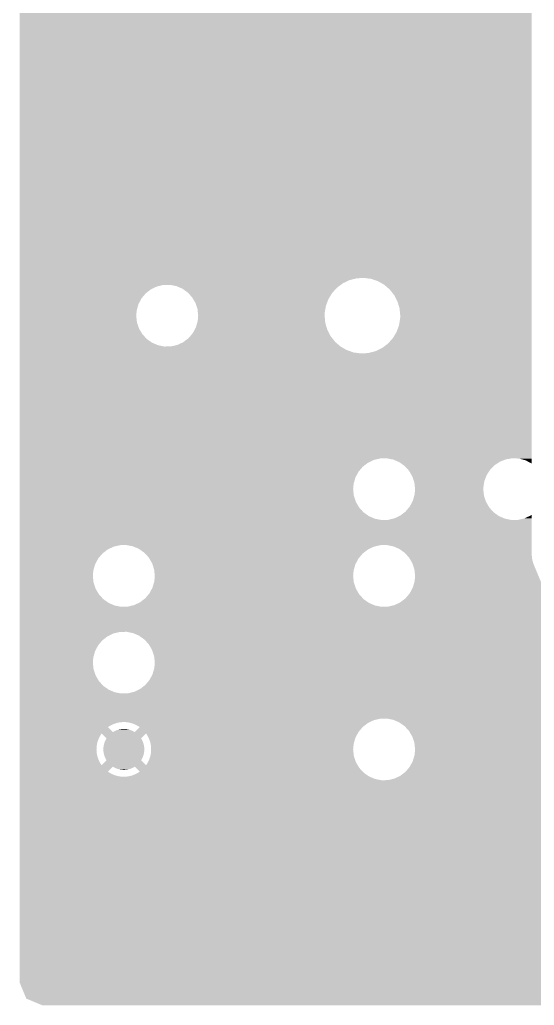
# Model space of a CAD drawing. Extents: x 295 to 953, y 10 to 290.
# Drawn here: x 602.59 to 622.17, y 135.26 to 172.77 of the extents above; entities that cross this region are included whole.
import ezdxf

# ---------------------------------------------------------------- set-up
doc = ezdxf.new("R2010")
doc.units = 0
doc.header["$LTSCALE"] = 5
doc.header["$MEASUREMENT"] = 0
doc.layers.add('PWR1', color=7, linetype='CONTINUOUS')

msp = doc.modelspace()

# ---------------------------------------------------------------- linework, layer by layer
at = {"layer": 'PWR1'}
for points in [[(602.588, 162.946), (602.588, 177.405), (622.07, 162.946), (622.07, 177.405)], [(602.588, 162.93), (602.588, 162.946), (615.41, 162.93), (615.685, 162.946)], [(602.588, 162.862), (602.588, 162.93), (615.143, 162.862), (615.41, 162.93)], [(602.588, 162.745), (602.588, 162.862), (614.894, 162.745), (615.143, 162.862)], [(615.958, 162.91), (615.685, 162.946), (622.07, 162.91), (622.07, 162.946)], [(616.219, 162.822), (615.958, 162.91), (622.07, 162.822), (622.07, 162.91)], [(602.588, 162.682), (602.588, 162.745), (614.809, 162.682), (614.894, 162.745)], [(602.588, 162.678), (602.588, 162.682), (608.056, 162.678), (608.305, 162.682)], [(602.588, 162.621), (602.588, 162.678), (607.813, 162.621), (608.056, 162.678)], [(602.588, 162.514), (602.588, 162.621), (607.588, 162.514), (607.813, 162.621)], [(602.588, 162.363), (602.588, 162.514), (607.39, 162.363), (607.588, 162.514)], [(608.55, 162.634), (608.305, 162.682), (614.743, 162.634), (614.809, 162.682)], [(608.671, 162.582), (608.55, 162.634), (614.672, 162.582), (614.743, 162.634)], [(608.779, 162.536), (608.671, 162.582), (614.629, 162.536), (614.672, 162.582)], [(608.982, 162.391), (608.779, 162.536), (614.496, 162.391), (614.629, 162.536)], [(616.459, 162.686), (616.219, 162.822), (622.07, 162.686), (622.07, 162.822)], [(616.668, 162.506), (616.459, 162.686), (622.07, 162.506), (622.07, 162.686)], [(616.839, 162.291), (616.668, 162.506), (622.07, 162.291), (622.07, 162.506)], [(602.588, 162.173), (602.588, 162.363), (607.228, 162.173), (607.39, 162.363)], [(602.588, 161.954), (602.588, 162.173), (607.11, 161.954), (607.228, 162.173)], [(608.993, 162.379), (608.982, 162.391), (614.485, 162.379), (614.496, 162.391)], [(609.15, 162.207), (608.993, 162.379), (614.378, 162.207), (614.485, 162.379)], [(609.186, 162.145), (609.15, 162.207), (614.34, 162.145), (614.378, 162.207)], [(609.276, 161.992), (609.186, 162.145), (614.282, 161.992), (614.34, 162.145)], [(616.966, 162.046), (616.839, 162.291), (622.07, 162.046), (622.07, 162.291)], [(602.588, 161.715), (602.588, 161.954), (607.041, 161.715), (607.11, 161.954)], [(602.588, 161.508), (602.588, 161.715), (607.022, 161.508), (607.041, 161.715)], [(609.31, 161.888), (609.276, 161.992), (614.242, 161.888), (614.282, 161.992)], [(609.354, 161.756), (609.31, 161.888), (614.219, 161.756), (614.242, 161.888)], [(609.369, 161.616), (609.354, 161.756), (614.195, 161.616), (614.219, 161.756)], [(617.044, 161.782), (616.966, 162.046), (622.07, 161.782), (622.07, 162.046)], [(617.07, 161.508), (617.044, 161.782), (622.07, 161.508), (622.07, 161.782)], [(602.588, 161.26), (602.588, 161.508), (607.049, 161.26), (607.022, 161.508)], [(609.362, 161.301), (609.38, 161.508), (614.211, 161.301), (614.191, 161.508)], [(609.38, 161.508), (609.369, 161.616), (614.191, 161.508), (614.195, 161.616)], [(617.019, 161.128), (617.066, 161.399), (622.07, 161.128), (622.07, 161.399)], [(617.066, 161.399), (617.07, 161.508), (622.07, 161.399), (622.07, 161.508)], [(602.588, 161.023), (602.588, 161.26), (607.127, 161.023), (607.049, 161.26)], [(602.588, 160.808), (602.588, 161.023), (607.253, 160.808), (607.127, 161.023)], [(609.174, 160.842), (609.243, 160.969), (614.362, 160.842), (614.296, 160.969)], [(609.243, 160.969), (609.292, 161.062), (614.296, 160.969), (614.268, 161.062)], [(609.292, 161.062), (609.342, 161.234), (614.268, 161.062), (614.217, 161.234)], [(609.342, 161.234), (609.362, 161.301), (614.217, 161.234), (614.211, 161.301)], [(616.922, 160.87), (617.019, 161.128), (622.07, 160.87), (622.07, 161.128)], [(602.588, 160.624), (602.588, 160.808), (607.421, 160.624), (607.253, 160.808)], [(602.588, 160.48), (602.588, 160.624), (607.624, 160.48), (607.421, 160.624)], [(608.825, 160.509), (609.013, 160.653), (614.594, 160.509), (614.48, 160.653)], [(609.013, 160.653), (609.074, 160.725), (614.48, 160.653), (614.423, 160.725)], [(609.074, 160.725), (609.174, 160.842), (614.423, 160.725), (614.362, 160.842)], [(616.59, 160.434), (616.777, 160.636), (622.07, 160.434), (622.07, 160.636)], [(616.777, 160.636), (616.922, 160.87), (622.07, 160.636), (622.07, 160.87)], [(602.588, 160.382), (602.588, 160.48), (607.853, 160.382), (607.624, 160.48)], [(602.588, 160.334), (602.588, 160.382), (608.097, 160.334), (607.853, 160.382)], [(602.588, 160.33), (602.588, 160.334), (614.803, 160.33), (614.799, 160.334)], [(602.588, 160.194), (602.588, 160.33), (615.042, 160.194), (614.803, 160.33)], [(608.097, 160.334), (608.347, 160.338), (614.799, 160.334), (614.794, 160.338)], [(608.347, 160.338), (608.589, 160.395), (614.794, 160.338), (614.727, 160.395)], [(608.589, 160.395), (608.815, 160.501), (614.727, 160.395), (614.603, 160.501)], [(608.815, 160.501), (608.825, 160.509), (614.603, 160.501), (614.594, 160.509)], [(616.118, 160.153), (616.368, 160.271), (622.07, 160.153), (622.07, 160.271)], [(616.368, 160.271), (616.59, 160.434), (622.07, 160.271), (622.07, 160.434)], [(602.588, 160.106), (602.588, 160.194), (615.304, 160.106), (615.042, 160.194)], [(602.588, 160.069), (602.588, 160.106), (615.577, 160.069), (615.304, 160.106)], [(602.588, 156.082), (602.588, 160.069), (622.07, 156.082), (622.07, 160.069)], [(615.577, 160.069), (615.852, 160.085), (622.07, 160.069), (622.07, 160.085)], [(615.852, 160.085), (616.118, 160.153), (622.07, 160.085), (622.07, 160.153)], [(602.588, 156.078), (602.588, 156.082), (621.336, 156.078), (621.36, 156.082)], [(602.588, 156.074), (602.588, 156.078), (616.311, 156.074), (616.56, 156.078)], [(602.588, 156.017), (602.588, 156.074), (616.068, 156.017), (616.311, 156.074)], [(616.728, 156.045), (616.56, 156.078), (621.114, 156.045), (621.336, 156.078)], [(621.609, 156.066), (621.36, 156.082), (622.07, 156.066), (622.07, 156.082)], [(602.588, 155.91), (602.588, 156.017), (615.843, 155.91), (616.068, 156.017)], [(602.588, 155.759), (602.588, 155.91), (615.645, 155.759), (615.843, 155.91)], [(602.588, 155.569), (602.588, 155.759), (615.483, 155.569), (615.645, 155.759)], [(616.805, 156.03), (616.728, 156.045), (621.074, 156.03), (621.114, 156.045)], [(616.974, 155.957), (616.805, 156.03), (620.88, 155.957), (621.074, 156.03)], [(617.034, 155.932), (616.974, 155.957), (620.84, 155.932), (620.88, 155.957)], [(617.187, 155.823), (617.034, 155.932), (620.671, 155.823), (620.84, 155.932)], [(617.237, 155.787), (617.187, 155.823), (620.635, 155.787), (620.671, 155.823)], [(617.365, 155.647), (617.237, 155.787), (620.494, 155.647), (620.635, 155.787)], [(621.849, 155.998), (621.609, 156.066), (622.07, 155.998), (622.07, 156.066)], [(622.068, 155.881), (621.849, 155.998), (622.07, 155.881), (622.07, 155.998)], [(622.069, 155.881), (622.068, 155.881), (622.069, 155.881), (622.07, 155.881)], [(602.588, 155.35), (602.588, 155.569), (615.365, 155.35), (615.483, 155.569)], [(602.588, 155.111), (602.588, 155.35), (615.296, 155.111), (615.365, 155.35)], [(617.405, 155.603), (617.365, 155.647), (620.466, 155.603), (620.494, 155.647)], [(617.502, 155.438), (617.405, 155.603), (620.358, 155.438), (620.466, 155.603)], [(617.531, 155.388), (617.502, 155.438), (620.339, 155.388), (620.358, 155.438)], [(617.591, 155.205), (617.531, 155.388), (620.27, 155.205), (620.339, 155.388)], [(602.588, 154.904), (602.588, 155.111), (615.277, 154.904), (615.296, 155.111)], [(617.609, 155.152), (617.591, 155.205), (620.261, 155.152), (620.27, 155.205)], [(617.629, 154.959), (617.609, 155.152), (620.232, 154.959), (620.261, 155.152)], [(617.635, 154.904), (617.629, 154.959), (620.23, 154.904), (620.232, 154.959)], [(602.588, 154.656), (602.588, 154.904), (615.304, 154.656), (615.277, 154.904)], [(602.588, 154.419), (602.588, 154.656), (615.382, 154.419), (615.304, 154.656)], [(617.547, 154.458), (617.605, 154.656), (620.322, 154.458), (620.257, 154.656)], [(617.605, 154.656), (617.617, 154.697), (620.257, 154.656), (620.252, 154.697)], [(617.617, 154.697), (617.635, 154.904), (620.252, 154.697), (620.23, 154.904)], [(602.588, 154.204), (602.588, 154.419), (615.508, 154.204), (615.382, 154.419)], [(602.588, 154.02), (602.588, 154.204), (615.676, 154.02), (615.508, 154.204)], [(617.268, 154.049), (617.4, 154.204), (620.603, 154.049), (620.461, 154.204)], [(617.4, 154.204), (617.429, 154.238), (620.461, 154.204), (620.441, 154.238)], [(617.429, 154.238), (617.527, 154.419), (620.441, 154.238), (620.335, 154.419)], [(617.527, 154.419), (617.547, 154.458), (620.335, 154.419), (620.322, 154.458)], [(602.588, 153.876), (602.588, 154.02), (615.879, 153.876), (615.676, 154.02)], [(602.588, 153.778), (602.588, 153.876), (616.108, 153.778), (615.879, 153.876)], [(616.844, 153.791), (617.025, 153.876), (621.031, 153.791), (620.832, 153.876)], [(617.025, 153.876), (617.07, 153.897), (620.832, 153.876), (620.802, 153.897)], [(617.07, 153.897), (617.231, 154.02), (620.802, 153.897), (620.629, 154.02)], [(617.231, 154.02), (617.268, 154.049), (620.629, 154.02), (620.603, 154.049)], [(621.797, 153.791), (622.023, 153.897), (622.07, 153.791), (622.07, 153.897)], [(622.023, 153.897), (622.068, 153.926), (622.07, 153.897), (622.07, 153.926)], [(622.068, 153.926), (622.069, 153.927), (622.07, 153.926), (622.069, 153.927)], [(602.588, 153.73), (602.588, 153.778), (616.352, 153.73), (616.108, 153.778)], [(602.588, 152.776), (602.588, 153.73), (622.07, 152.776), (622.07, 153.73)], [(616.353, 153.73), (616.602, 153.734), (621.305, 153.73), (621.283, 153.734)], [(616.602, 153.734), (616.788, 153.778), (621.283, 153.734), (621.061, 153.778)], [(616.788, 153.778), (616.844, 153.791), (621.061, 153.778), (621.031, 153.791)], [(621.305, 153.73), (621.555, 153.734), (622.07, 153.73), (622.07, 153.734)], [(621.555, 153.734), (621.797, 153.791), (622.07, 153.734), (622.07, 153.791)], [(602.588, 152.772), (602.588, 152.776), (606.405, 152.772), (606.654, 152.776)], [(602.588, 152.715), (602.588, 152.772), (606.162, 152.715), (606.405, 152.772)], [(602.588, 152.608), (602.588, 152.715), (605.937, 152.608), (606.162, 152.715)], [(606.677, 152.772), (606.654, 152.776), (616.311, 152.772), (616.56, 152.776)], [(606.899, 152.728), (606.677, 152.772), (616.124, 152.728), (616.311, 152.772)], [(606.929, 152.715), (606.899, 152.728), (616.068, 152.715), (616.124, 152.728)], [(607.128, 152.63), (606.929, 152.715), (615.888, 152.63), (616.068, 152.715)], [(616.805, 152.728), (616.56, 152.776), (622.07, 152.728), (622.07, 152.776)], [(617.034, 152.63), (616.805, 152.728), (622.07, 152.63), (622.07, 152.728)], [(602.588, 152.457), (602.588, 152.608), (605.739, 152.457), (605.937, 152.608)], [(602.588, 152.267), (602.588, 152.457), (605.577, 152.267), (605.739, 152.457)], [(607.157, 152.608), (607.128, 152.63), (615.843, 152.608), (615.888, 152.63)], [(607.331, 152.485), (607.157, 152.608), (615.682, 152.485), (615.843, 152.608)], [(607.357, 152.457), (607.331, 152.485), (615.645, 152.457), (615.682, 152.485)], [(607.499, 152.301), (607.357, 152.457), (615.512, 152.301), (615.645, 152.457)], [(617.237, 152.485), (617.034, 152.63), (622.07, 152.485), (622.07, 152.63)], [(617.29, 152.427), (617.237, 152.485), (622.07, 152.427), (622.07, 152.485)], [(617.405, 152.301), (617.29, 152.427), (622.084, 152.301), (622.07, 152.427)], [(602.588, 152.048), (602.588, 152.267), (605.459, 152.048), (605.577, 152.267)], [(602.588, 151.809), (602.588, 152.048), (605.39, 151.809), (605.459, 152.048)], [(607.519, 152.267), (607.499, 152.301), (615.483, 152.267), (615.512, 152.301)], [(607.625, 152.086), (607.519, 152.267), (615.386, 152.086), (615.483, 152.267)], [(607.638, 152.048), (607.625, 152.086), (615.365, 152.048), (615.386, 152.086)], [(607.703, 151.85), (607.638, 152.048), (615.308, 151.85), (615.365, 152.048)], [(617.464, 152.2), (617.405, 152.301), (622.096, 152.2), (622.084, 152.301)], [(617.531, 152.086), (617.464, 152.2), (622.133, 152.086), (622.096, 152.2)], [(617.544, 152.048), (617.531, 152.086), (622.145, 152.048), (622.133, 152.086)], [(617.609, 151.85), (617.544, 152.048), (622.227, 151.85), (622.145, 152.048)], [(602.588, 151.602), (602.588, 151.809), (605.371, 151.602), (605.39, 151.809)], [(602.588, 151.354), (602.588, 151.602), (605.398, 151.354), (605.371, 151.602)], [(607.707, 151.809), (607.703, 151.85), (615.296, 151.809), (615.308, 151.85)], [(607.729, 151.602), (607.707, 151.809), (615.277, 151.602), (615.296, 151.809)], [(607.711, 151.395), (607.729, 151.602), (615.299, 151.395), (615.277, 151.602)], [(617.635, 151.602), (617.609, 151.85), (622.33, 151.602), (622.227, 151.85)], [(617.617, 151.395), (617.635, 151.602), (622.416, 151.395), (622.33, 151.602)], [(602.588, 151.117), (602.588, 151.354), (605.476, 151.117), (605.398, 151.354)], [(607.641, 151.156), (607.699, 151.354), (615.369, 151.156), (615.304, 151.354)], [(607.699, 151.354), (607.711, 151.395), (615.304, 151.354), (615.299, 151.395)], [(617.547, 151.156), (617.617, 151.395), (622.515, 151.156), (622.416, 151.395)], [(602.588, 150.902), (602.588, 151.117), (605.602, 150.902), (605.476, 151.117)], [(602.588, 150.718), (602.588, 150.902), (605.77, 150.718), (605.602, 150.902)], [(607.362, 150.747), (607.494, 150.902), (615.65, 150.747), (615.508, 150.902)], [(607.494, 150.902), (607.523, 150.936), (615.508, 150.902), (615.488, 150.936)], [(607.523, 150.936), (607.621, 151.117), (615.488, 150.936), (615.382, 151.117)], [(607.621, 151.117), (607.641, 151.156), (615.382, 151.117), (615.369, 151.156)], [(617.268, 150.747), (617.386, 150.885), (622.705, 150.747), (622.627, 150.885)], [(617.386, 150.885), (617.429, 150.936), (622.627, 150.885), (622.606, 150.936)], [(617.429, 150.936), (617.547, 151.156), (622.606, 150.936), (622.515, 151.156)], [(602.588, 150.574), (602.588, 150.718), (605.973, 150.574), (605.77, 150.718)], [(602.588, 150.476), (602.588, 150.574), (606.202, 150.476), (605.973, 150.574)], [(602.588, 150.428), (602.588, 150.476), (606.446, 150.428), (606.202, 150.476)], [(606.696, 150.432), (606.882, 150.476), (616.33, 150.432), (616.108, 150.476)], [(606.882, 150.476), (606.938, 150.489), (616.108, 150.476), (616.078, 150.489)], [(606.938, 150.489), (607.119, 150.574), (616.078, 150.489), (615.879, 150.574)], [(607.119, 150.574), (607.164, 150.595), (615.879, 150.574), (615.849, 150.595)], [(607.164, 150.595), (607.325, 150.718), (615.849, 150.595), (615.676, 150.718)], [(607.325, 150.718), (607.362, 150.747), (615.676, 150.718), (615.65, 150.747)], [(616.602, 150.432), (616.844, 150.489), (623.017, 150.432), (622.934, 150.489)], [(616.844, 150.489), (616.905, 150.517), (622.934, 150.489), (622.893, 150.517)], [(616.905, 150.517), (617.07, 150.595), (622.893, 150.517), (622.822, 150.595)], [(617.07, 150.595), (617.188, 150.686), (622.822, 150.595), (622.739, 150.686)], [(617.188, 150.686), (617.268, 150.747), (622.739, 150.686), (622.705, 150.747)], [(602.588, 150.388), (602.588, 150.428), (623.081, 150.388), (623.024, 150.428)], [(602.588, 150.351), (602.588, 150.388), (623.16, 150.351), (623.081, 150.388)], [(602.588, 149.862), (602.588, 150.351), (624.329, 149.862), (623.16, 150.351)], [(606.446, 150.428), (606.696, 150.432), (616.352, 150.428), (616.33, 150.432)], [(616.352, 150.428), (616.602, 150.432), (623.024, 150.428), (623.017, 150.432)], [(602.588, 149.799), (602.588, 149.862), (624.549, 149.799), (624.329, 149.862)], [(602.588, 149.786), (602.588, 149.799), (624.711, 149.786), (624.549, 149.799)], [(602.588, 149.536), (602.588, 149.786), (729.13, 149.536), (728.527, 149.786)], [(602.588, 149.535), (602.588, 149.536), (729.13, 149.535), (729.13, 149.536)], [(602.588, 149.474), (602.588, 149.535), (729.156, 149.474), (729.13, 149.535)], [(602.588, 149.47), (602.588, 149.474), (606.405, 149.47), (606.654, 149.474)], [(602.588, 149.413), (602.588, 149.47), (606.162, 149.413), (606.405, 149.47)], [(602.588, 149.306), (602.588, 149.413), (605.937, 149.306), (606.162, 149.413)], [(606.677, 149.47), (606.654, 149.474), (631.17, 149.47), (631.419, 149.474)], [(606.899, 149.426), (606.677, 149.47), (630.983, 149.426), (631.17, 149.47)], [(606.929, 149.413), (606.899, 149.426), (630.927, 149.413), (630.983, 149.426)], [(607.128, 149.328), (606.929, 149.413), (630.747, 149.328), (630.927, 149.413)], [(607.157, 149.306), (607.128, 149.328), (630.702, 149.306), (630.747, 149.328)], [(602.588, 149.155), (602.588, 149.306), (605.739, 149.155), (605.937, 149.306)], [(602.588, 148.965), (602.588, 149.155), (605.577, 148.965), (605.739, 149.155)], [(602.588, 148.746), (602.588, 148.965), (605.459, 148.746), (605.577, 148.965)], [(607.331, 149.183), (607.157, 149.306), (630.541, 149.183), (630.702, 149.306)], [(607.357, 149.155), (607.331, 149.183), (630.504, 149.155), (630.541, 149.183)], [(607.499, 148.999), (607.357, 149.155), (630.371, 148.999), (630.504, 149.155)], [(607.519, 148.965), (607.499, 148.999), (630.342, 148.965), (630.371, 148.999)], [(607.625, 148.784), (607.519, 148.965), (630.245, 148.784), (630.342, 148.965)], [(602.588, 148.507), (602.588, 148.746), (605.39, 148.507), (605.459, 148.746)], [(607.638, 148.746), (607.625, 148.784), (630.224, 148.746), (630.245, 148.784)], [(607.703, 148.548), (607.638, 148.746), (630.167, 148.548), (630.224, 148.746)], [(602.588, 148.3), (602.588, 148.507), (605.371, 148.3), (605.39, 148.507)], [(602.588, 148.052), (602.588, 148.3), (605.398, 148.052), (605.371, 148.3)], [(607.707, 148.507), (607.703, 148.548), (630.155, 148.507), (630.167, 148.548)], [(607.729, 148.3), (607.707, 148.507), (630.136, 148.3), (630.155, 148.507)], [(607.711, 148.093), (607.729, 148.3), (630.158, 148.093), (630.136, 148.3)], [(602.588, 147.815), (602.588, 148.052), (605.476, 147.815), (605.398, 148.052)], [(607.621, 147.815), (607.641, 147.854), (630.241, 147.815), (630.228, 147.854)], [(607.641, 147.854), (607.699, 148.052), (630.228, 147.854), (630.163, 148.052)], [(607.699, 148.052), (607.711, 148.093), (630.163, 148.052), (630.158, 148.093)], [(602.588, 147.6), (602.588, 147.815), (605.602, 147.6), (605.476, 147.815)], [(602.588, 147.416), (602.588, 147.6), (605.77, 147.416), (605.602, 147.6)], [(607.325, 147.416), (607.362, 147.445), (630.535, 147.416), (630.509, 147.445)], [(607.362, 147.445), (607.494, 147.6), (630.509, 147.445), (630.367, 147.6)], [(607.494, 147.6), (607.523, 147.634), (630.367, 147.6), (630.347, 147.634)], [(607.523, 147.634), (607.621, 147.815), (630.347, 147.634), (630.241, 147.815)], [(602.588, 147.272), (602.588, 147.416), (605.973, 147.272), (605.77, 147.416)], [(602.588, 147.174), (602.588, 147.272), (606.202, 147.174), (605.973, 147.272)], [(602.588, 147.126), (602.588, 147.174), (606.446, 147.126), (606.202, 147.174)], [(602.588, 147.095), (602.588, 147.126), (702.043, 147.095), (702.059, 147.126)], [(602.588, 146.856), (602.588, 147.095), (701.973, 146.856), (702.043, 147.095)], [(606.446, 147.126), (606.696, 147.13), (631.211, 147.126), (631.189, 147.13)], [(606.696, 147.13), (606.882, 147.174), (631.189, 147.13), (630.967, 147.174)], [(606.882, 147.174), (606.938, 147.187), (630.967, 147.174), (630.937, 147.187)], [(606.938, 147.187), (607.119, 147.272), (630.937, 147.187), (630.738, 147.272)], [(607.119, 147.272), (607.164, 147.293), (630.738, 147.272), (630.708, 147.293)], [(607.164, 147.293), (607.325, 147.416), (630.708, 147.293), (630.535, 147.416)], [(602.588, 146.649), (602.588, 146.856), (701.955, 146.649), (701.973, 146.856)], [(602.588, 146.401), (602.588, 146.649), (701.981, 146.401), (701.955, 146.649)], [(602.588, 146.172), (602.588, 146.401), (702.057, 146.172), (701.981, 146.401)], [(602.588, 146.168), (602.588, 146.172), (616.311, 146.168), (616.56, 146.172)], [(602.588, 146.111), (602.588, 146.168), (616.068, 146.111), (616.311, 146.168)], [(602.588, 146.038), (602.588, 146.111), (615.913, 146.038), (616.068, 146.111)], [(602.588, 146.033), (602.588, 146.038), (606.454, 146.033), (606.528, 146.038)], [(602.588, 146.024), (602.588, 146.033), (606.38, 146.024), (606.454, 146.033)], [(602.588, 146.009), (602.588, 146.024), (606.307, 146.009), (606.38, 146.024)], [(602.588, 145.989), (602.588, 146.009), (606.236, 145.989), (606.307, 146.009)], [(602.588, 145.964), (602.588, 145.989), (606.166, 145.964), (606.236, 145.989)], [(602.588, 145.935), (602.588, 145.964), (606.098, 145.935), (606.166, 145.964)], [(606.602, 146.037), (606.528, 146.038), (615.911, 146.037), (615.913, 146.038)], [(606.675, 146.03), (606.602, 146.037), (615.898, 146.03), (615.911, 146.037)], [(606.749, 146.019), (606.675, 146.03), (615.873, 146.019), (615.898, 146.03)], [(606.811, 146.004), (606.749, 146.019), (615.843, 146.004), (615.873, 146.019)], [(606.821, 146.002), (606.811, 146.004), (615.84, 146.002), (615.843, 146.004)], [(606.892, 145.98), (606.821, 146.002), (615.811, 145.98), (615.84, 146.002)], [(606.961, 145.953), (606.892, 145.98), (615.776, 145.953), (615.811, 145.98)], [(607.028, 145.922), (606.961, 145.953), (615.735, 145.922), (615.776, 145.953)], [(616.583, 146.168), (616.56, 146.172), (631.17, 146.168), (631.419, 146.172)], [(616.805, 146.124), (616.583, 146.168), (630.983, 146.124), (631.17, 146.168)], [(616.835, 146.111), (616.805, 146.124), (630.927, 146.111), (630.983, 146.124)], [(617.034, 146.026), (616.835, 146.111), (630.747, 146.026), (630.927, 146.111)], [(617.063, 146.004), (617.034, 146.026), (630.702, 146.004), (630.747, 146.026)], [(617.237, 145.881), (617.063, 146.004), (630.541, 145.881), (630.702, 146.004)], [(602.588, 145.9), (602.588, 145.935), (606.033, 145.9), (606.098, 145.935)], [(602.588, 145.861), (602.588, 145.9), (605.97, 145.861), (606.033, 145.9)], [(602.588, 145.845), (602.588, 145.861), (605.946, 145.845), (605.97, 145.861)], [(602.588, 145.657), (602.588, 145.845), (606.134, 145.657), (605.946, 145.845)], [(602.588, 145.602), (602.588, 145.657), (615.45, 145.602), (615.48, 145.657)], [(602.588, 145.54), (602.588, 145.602), (605.663, 145.54), (605.703, 145.602)], [(605.891, 145.414), (605.703, 145.602), (607.209, 145.414), (607.397, 145.602)], [(606.134, 145.657), (606.172, 145.679), (606.966, 145.657), (606.928, 145.679)], [(606.172, 145.679), (606.191, 145.689), (606.928, 145.679), (606.911, 145.689)], [(606.191, 145.689), (606.229, 145.708), (606.911, 145.689), (606.87, 145.708)], [(606.229, 145.708), (606.249, 145.716), (606.87, 145.708), (606.853, 145.716)], [(606.249, 145.716), (606.289, 145.732), (606.853, 145.716), (606.81, 145.732)], [(606.289, 145.732), (606.31, 145.738), (606.81, 145.732), (606.793, 145.738)], [(606.31, 145.738), (606.35, 145.751), (606.793, 145.738), (606.749, 145.751)], [(606.35, 145.751), (606.372, 145.756), (606.749, 145.751), (606.731, 145.756)], [(606.372, 145.756), (606.412, 145.765), (606.731, 145.756), (606.685, 145.765)], [(606.412, 145.765), (606.437, 145.768), (606.685, 145.765), (606.668, 145.768)], [(606.437, 145.768), (606.476, 145.774), (606.668, 145.768), (606.619, 145.774)], [(606.476, 145.774), (606.507, 145.775), (606.619, 145.774), (606.604, 145.775)], [(606.507, 145.775), (606.54, 145.777), (606.604, 145.775), (606.54, 145.777)], [(606.966, 145.657), (606.973, 145.663), (615.48, 145.657), (615.483, 145.663)], [(606.973, 145.663), (607.154, 145.845), (615.483, 145.663), (615.638, 145.845)], [(607.092, 145.885), (607.028, 145.922), (615.687, 145.885), (615.735, 145.922)], [(607.141, 145.853), (607.092, 145.885), (615.645, 145.853), (615.687, 145.885)], [(607.154, 145.845), (607.141, 145.853), (615.638, 145.845), (615.645, 145.853)], [(607.426, 145.559), (607.397, 145.602), (615.427, 145.559), (615.45, 145.602)], [(617.263, 145.853), (617.237, 145.881), (630.504, 145.853), (630.541, 145.881)], [(617.405, 145.697), (617.263, 145.853), (630.371, 145.697), (630.504, 145.853)], [(617.425, 145.663), (617.405, 145.697), (630.342, 145.663), (630.371, 145.697)], [(617.531, 145.482), (617.425, 145.663), (630.245, 145.482), (630.342, 145.663)], [(602.588, 145.475), (602.588, 145.54), (605.626, 145.475), (605.663, 145.54)], [(602.588, 145.408), (602.588, 145.475), (605.595, 145.408), (605.626, 145.475)], [(602.588, 145.339), (602.588, 145.408), (605.568, 145.339), (605.595, 145.408)], [(602.588, 145.268), (602.588, 145.339), (605.546, 145.268), (605.568, 145.339)], [(602.588, 145.196), (602.588, 145.268), (605.529, 145.196), (605.546, 145.268)], [(602.588, 145.123), (602.588, 145.196), (605.518, 145.123), (605.529, 145.196)], [(605.795, 145.188), (605.81, 145.24), (607.306, 145.188), (607.291, 145.24)], [(605.81, 145.24), (605.813, 145.25), (607.291, 145.24), (607.288, 145.25)], [(605.813, 145.25), (605.832, 145.3), (607.288, 145.25), (607.268, 145.3)], [(605.832, 145.3), (605.837, 145.31), (607.268, 145.3), (607.264, 145.31)], [(605.837, 145.31), (605.859, 145.358), (607.264, 145.31), (607.241, 145.358)], [(605.859, 145.358), (605.865, 145.367), (607.241, 145.358), (607.236, 145.367)], [(605.865, 145.367), (605.891, 145.414), (607.236, 145.367), (607.209, 145.414)], [(607.464, 145.495), (607.426, 145.559), (615.393, 145.495), (615.427, 145.559)], [(607.489, 145.444), (607.464, 145.495), (615.365, 145.444), (615.393, 145.495)], [(607.497, 145.429), (607.489, 145.444), (615.361, 145.429), (615.365, 145.444)], [(607.525, 145.361), (607.497, 145.429), (615.341, 145.361), (615.361, 145.429)], [(607.548, 145.29), (607.525, 145.361), (615.321, 145.29), (615.341, 145.361)], [(607.567, 145.219), (607.548, 145.29), (615.3, 145.219), (615.321, 145.29)], [(607.569, 145.205), (607.567, 145.219), (615.296, 145.205), (615.3, 145.219)], [(607.58, 145.146), (607.569, 145.205), (615.291, 145.146), (615.296, 145.205)], [(617.544, 145.444), (617.531, 145.482), (630.224, 145.444), (630.245, 145.482)], [(617.609, 145.246), (617.544, 145.444), (630.167, 145.246), (630.224, 145.444)], [(617.613, 145.205), (617.609, 145.246), (630.155, 145.205), (630.167, 145.246)], [(617.635, 144.998), (617.613, 145.205), (630.136, 144.998), (630.155, 145.205)], [(602.588, 145.049), (602.588, 145.123), (605.511, 145.049), (605.518, 145.123)], [(602.588, 144.975), (602.588, 145.049), (605.51, 144.975), (605.511, 145.049)], [(602.588, 144.901), (602.588, 144.975), (605.515, 144.901), (605.51, 144.975)], [(602.588, 144.828), (602.588, 144.901), (605.524, 144.828), (605.515, 144.901)], [(602.588, 144.755), (602.588, 144.828), (605.539, 144.755), (605.524, 144.828)], [(605.771, 144.998), (605.773, 145.052), (607.33, 144.998), (607.327, 145.052)], [(605.773, 144.944), (605.771, 144.998), (607.328, 144.944), (607.33, 144.998)], [(605.773, 145.052), (605.774, 145.062), (607.327, 145.052), (607.327, 145.062)], [(605.774, 144.934), (605.773, 144.944), (607.327, 144.934), (607.328, 144.944)], [(605.774, 145.062), (605.78, 145.115), (607.327, 145.062), (607.32, 145.115)], [(605.78, 144.88), (605.774, 144.934), (607.321, 144.88), (607.327, 144.934)], [(605.78, 145.115), (605.782, 145.126), (607.32, 145.115), (607.319, 145.126)], [(605.782, 144.87), (605.78, 144.88), (607.319, 144.87), (607.321, 144.88)], [(605.782, 145.126), (605.792, 145.178), (607.319, 145.126), (607.308, 145.178)], [(605.793, 144.817), (605.782, 144.87), (607.308, 144.817), (607.319, 144.87)], [(605.792, 145.178), (605.795, 145.188), (607.308, 145.178), (607.306, 145.188)], [(607.571, 144.799), (607.583, 144.873), (615.299, 144.799), (615.291, 144.873)], [(607.588, 145.072), (607.58, 145.146), (615.284, 145.072), (615.291, 145.146)], [(607.583, 144.873), (607.589, 144.946), (615.291, 144.873), (615.283, 144.946)], [(607.59, 144.998), (607.588, 145.072), (615.277, 144.998), (615.284, 145.072)], [(607.589, 144.946), (607.59, 144.998), (615.283, 144.946), (615.277, 144.998)], [(617.617, 144.791), (617.635, 144.998), (630.158, 144.791), (630.136, 144.998)], [(602.588, 144.684), (602.588, 144.755), (605.559, 144.684), (605.539, 144.755)], [(602.588, 144.614), (602.588, 144.684), (605.584, 144.614), (605.559, 144.684)], [(602.588, 144.546), (602.588, 144.614), (605.613, 144.546), (605.584, 144.614)], [(602.588, 144.48), (602.588, 144.546), (605.648, 144.48), (605.613, 144.546)], [(602.588, 144.417), (602.588, 144.48), (605.687, 144.417), (605.648, 144.48)], [(605.703, 144.394), (605.891, 144.582), (607.397, 144.394), (607.209, 144.582)], [(605.795, 144.807), (605.793, 144.817), (607.306, 144.807), (607.308, 144.817)], [(605.81, 144.756), (605.795, 144.807), (607.291, 144.756), (607.306, 144.807)], [(605.813, 144.746), (605.81, 144.756), (607.287, 144.746), (607.291, 144.756)], [(605.832, 144.695), (605.813, 144.746), (607.268, 144.695), (607.287, 144.746)], [(605.836, 144.686), (605.832, 144.695), (607.264, 144.686), (607.268, 144.695)], [(605.86, 144.637), (605.836, 144.686), (607.241, 144.637), (607.264, 144.686)], [(605.864, 144.628), (605.86, 144.637), (607.236, 144.628), (607.241, 144.637)], [(605.891, 144.582), (605.864, 144.628), (607.209, 144.582), (607.236, 144.628)], [(607.397, 144.394), (607.438, 144.456), (615.452, 144.394), (615.415, 144.456)], [(607.438, 144.456), (607.47, 144.513), (615.415, 144.456), (615.382, 144.513)], [(607.47, 144.513), (607.474, 144.52), (615.382, 144.513), (615.379, 144.52)], [(607.474, 144.52), (607.506, 144.587), (615.379, 144.52), (615.357, 144.587)], [(607.506, 144.587), (607.533, 144.656), (615.357, 144.587), (615.335, 144.656)], [(607.533, 144.656), (607.555, 144.727), (615.335, 144.656), (615.311, 144.727)], [(607.555, 144.727), (607.56, 144.75), (615.311, 144.727), (615.304, 144.75)], [(607.56, 144.75), (607.571, 144.799), (615.304, 144.75), (615.299, 144.799)], [(617.429, 144.332), (617.527, 144.513), (630.347, 144.332), (630.241, 144.513)], [(617.527, 144.513), (617.547, 144.552), (630.241, 144.513), (630.228, 144.552)], [(617.547, 144.552), (617.605, 144.75), (630.228, 144.552), (630.163, 144.75)], [(617.605, 144.75), (617.617, 144.791), (630.163, 144.75), (630.158, 144.791)], [(602.588, 144.394), (602.588, 144.417), (605.703, 144.394), (605.687, 144.417)], [(602.588, 144.339), (602.588, 144.394), (615.484, 144.339), (615.452, 144.394)], [(602.588, 144.151), (602.588, 144.339), (605.946, 144.151), (606.134, 144.339)], [(602.588, 144.11), (602.588, 144.151), (606.008, 144.11), (605.946, 144.151)], [(602.588, 144.074), (602.588, 144.11), (606.073, 144.074), (606.008, 144.11)], [(602.588, 144.042), (602.588, 144.074), (606.14, 144.042), (606.073, 144.074)], [(606.173, 144.317), (606.134, 144.339), (606.929, 144.317), (606.966, 144.339)], [(606.19, 144.307), (606.173, 144.317), (606.909, 144.307), (606.929, 144.317)], [(606.23, 144.288), (606.19, 144.307), (606.872, 144.288), (606.909, 144.307)], [(606.248, 144.28), (606.23, 144.288), (606.851, 144.28), (606.872, 144.288)], [(606.29, 144.264), (606.248, 144.28), (606.812, 144.264), (606.851, 144.28)], [(606.308, 144.257), (606.29, 144.264), (606.791, 144.257), (606.812, 144.264)], [(606.352, 144.245), (606.308, 144.257), (606.751, 144.245), (606.791, 144.257)], [(606.37, 144.24), (606.352, 144.245), (606.728, 144.24), (606.751, 144.245)], [(606.415, 144.231), (606.37, 144.24), (606.688, 144.231), (606.728, 144.24)], [(606.433, 144.227), (606.415, 144.231), (606.664, 144.227), (606.688, 144.231)], [(606.481, 144.222), (606.433, 144.227), (606.625, 144.222), (606.664, 144.227)], [(606.496, 144.22), (606.481, 144.222), (606.593, 144.22), (606.625, 144.222)], [(606.561, 144.219), (606.496, 144.22), (606.561, 144.219), (606.593, 144.22)], [(607.007, 144.298), (606.966, 144.339), (615.508, 144.298), (615.484, 144.339)], [(607.002, 144.061), (607.068, 144.096), (615.751, 144.061), (615.702, 144.096)], [(607.154, 144.151), (607.007, 144.298), (615.642, 144.151), (615.508, 144.298)], [(607.068, 144.096), (607.098, 144.114), (615.702, 144.096), (615.676, 144.114)], [(607.098, 144.114), (607.131, 144.135), (615.676, 144.114), (615.657, 144.135)], [(607.131, 144.135), (607.154, 144.151), (615.657, 144.135), (615.642, 144.151)], [(617.07, 143.991), (617.231, 144.114), (630.708, 143.991), (630.535, 144.114)], [(617.231, 144.114), (617.268, 144.143), (630.535, 144.114), (630.509, 144.143)], [(617.268, 144.143), (617.4, 144.298), (630.509, 144.143), (630.367, 144.298)], [(617.4, 144.298), (617.429, 144.332), (630.367, 144.298), (630.347, 144.332)], [(602.588, 144.015), (602.588, 144.042), (606.209, 144.015), (606.14, 144.042)], [(602.588, 143.994), (602.588, 144.015), (606.28, 143.994), (606.209, 144.015)], [(602.588, 143.977), (602.588, 143.994), (606.352, 143.977), (606.28, 143.994)], [(602.588, 143.965), (602.588, 143.977), (606.425, 143.965), (606.352, 143.977)], [(602.588, 143.959), (602.588, 143.965), (606.499, 143.959), (606.425, 143.965)], [(602.588, 143.958), (602.588, 143.959), (606.573, 143.958), (606.499, 143.959)], [(602.588, 143.872), (602.588, 143.958), (616.108, 143.872), (615.907, 143.958)], [(602.588, 143.824), (602.588, 143.872), (616.352, 143.824), (616.108, 143.872)], [(602.588, 143.727), (602.588, 143.824), (675.329, 143.727), (675.366, 143.824)], [(602.588, 143.455), (602.588, 143.727), (675.282, 143.455), (675.329, 143.727)], [(606.573, 143.958), (606.647, 143.962), (615.907, 143.958), (615.897, 143.962)], [(606.647, 143.962), (606.708, 143.97), (615.897, 143.962), (615.879, 143.97)], [(606.708, 143.97), (606.721, 143.972), (615.879, 143.97), (615.877, 143.972)], [(606.721, 143.972), (606.793, 143.986), (615.877, 143.972), (615.856, 143.986)], [(606.793, 143.986), (606.865, 144.006), (615.856, 143.986), (615.828, 144.006)], [(606.865, 144.006), (606.934, 144.031), (615.828, 144.006), (615.793, 144.031)], [(606.934, 144.031), (607.002, 144.061), (615.793, 144.031), (615.751, 144.061)], [(616.352, 143.824), (616.602, 143.828), (631.211, 143.824), (631.189, 143.828)], [(616.602, 143.828), (616.788, 143.872), (631.189, 143.828), (630.967, 143.872)], [(616.788, 143.872), (616.844, 143.885), (630.967, 143.872), (630.937, 143.885)], [(616.844, 143.885), (617.025, 143.97), (630.937, 143.885), (630.738, 143.97)], [(617.025, 143.97), (617.07, 143.991), (630.738, 143.97), (630.708, 143.991)], [(602.588, 143.347), (602.588, 143.455), (675.278, 143.347), (675.282, 143.455)], [(602.588, 143.073), (602.588, 143.347), (675.304, 143.073), (675.278, 143.347)], [(602.588, 142.87), (602.588, 143.073), (675.364, 142.87), (675.304, 143.073)], [(602.588, 142.866), (602.588, 142.87), (633.646, 142.866), (633.896, 142.87)], [(602.588, 142.809), (602.588, 142.866), (633.404, 142.809), (633.646, 142.866)], [(602.588, 142.702), (602.588, 142.809), (633.178, 142.702), (633.404, 142.809)], [(602.588, 142.551), (602.588, 142.702), (632.981, 142.551), (633.178, 142.702)], [(602.588, 142.361), (602.588, 142.551), (632.819, 142.361), (632.981, 142.551)], [(602.588, 142.142), (602.588, 142.361), (632.701, 142.142), (632.819, 142.361)], [(602.588, 141.903), (602.588, 142.142), (632.631, 141.903), (632.701, 142.142)], [(602.588, 141.696), (602.588, 141.903), (632.613, 141.696), (632.631, 141.903)], [(602.588, 141.448), (602.588, 141.696), (632.639, 141.448), (632.613, 141.696)], [(602.588, 141.211), (602.588, 141.448), (632.717, 141.211), (632.639, 141.448)], [(602.588, 140.996), (602.588, 141.211), (632.843, 140.996), (632.717, 141.211)], [(602.588, 140.812), (602.588, 140.996), (633.011, 140.812), (632.843, 140.996)], [(602.588, 140.668), (602.588, 140.812), (633.214, 140.668), (633.011, 140.812)], [(602.588, 140.57), (602.588, 140.668), (633.443, 140.57), (633.214, 140.668)], [(602.588, 140.522), (602.588, 140.57), (633.688, 140.522), (633.443, 140.57)], [(602.588, 140.491), (602.588, 140.522), (637.654, 140.491), (637.67, 140.522)], [(602.588, 140.252), (602.588, 140.491), (637.584, 140.252), (637.654, 140.491)], [(602.588, 140.045), (602.588, 140.252), (637.566, 140.045), (637.584, 140.252)], [(602.588, 139.797), (602.588, 140.045), (637.592, 139.797), (637.566, 140.045)], [(602.588, 139.56), (602.588, 139.797), (637.67, 139.56), (637.592, 139.797)], [(602.588, 139.345), (602.588, 139.56), (637.796, 139.345), (637.67, 139.56)], [(602.588, 139.161), (602.588, 139.345), (637.964, 139.161), (637.796, 139.345)], [(602.588, 139.017), (602.588, 139.161), (638.167, 139.017), (637.964, 139.161)], [(602.588, 138.919), (602.588, 139.017), (638.396, 138.919), (638.167, 139.017)], [(602.588, 138.871), (602.588, 138.919), (638.641, 138.871), (638.396, 138.919)], [(602.588, 138.774), (602.588, 138.871), (683.584, 138.774), (683.621, 138.871)], [(602.588, 138.502), (602.588, 138.774), (683.537, 138.502), (683.584, 138.774)], [(602.588, 138.394), (602.588, 138.502), (683.533, 138.394), (683.537, 138.502)], [(602.588, 138.12), (602.588, 138.394), (683.559, 138.12), (683.533, 138.394)], [(602.588, 137.855), (602.588, 138.12), (683.638, 137.855), (683.559, 138.12)], [(602.588, 137.611), (602.588, 137.855), (683.765, 137.611), (683.638, 137.855)], [(602.588, 137.395), (602.588, 137.611), (683.936, 137.395), (683.765, 137.611)], [(602.588, 137.216), (602.588, 137.395), (684.145, 137.216), (683.936, 137.395)], [(602.588, 137.092), (602.588, 137.216), (684.364, 137.092), (684.145, 137.216)], [(602.588, 137.087), (602.588, 137.092), (678.223, 137.087), (678.473, 137.092)], [(602.588, 137.03), (602.588, 137.087), (677.981, 137.03), (678.223, 137.087)], [(602.588, 136.924), (602.588, 137.03), (677.755, 136.924), (677.981, 137.03)], [(602.588, 136.773), (602.588, 136.924), (677.558, 136.773), (677.755, 136.924)], [(602.588, 136.583), (602.588, 136.773), (677.396, 136.583), (677.558, 136.773)], [(602.588, 136.363), (602.588, 136.583), (677.278, 136.363), (677.396, 136.583)], [(602.588, 136.124), (602.588, 136.363), (677.208, 136.124), (677.278, 136.363)], [(602.588, 136.115), (602.588, 136.124), (677.207, 136.115), (677.208, 136.124)], [(602.67, 135.917), (602.588, 136.115), (677.19, 135.917), (677.207, 136.115)], [(602.773, 135.67), (602.67, 135.917), (677.216, 135.67), (677.19, 135.917)], [(602.838, 135.512), (602.773, 135.67), (677.268, 135.512), (677.216, 135.67)], [(602.838, 135.511), (602.838, 135.512), (677.268, 135.511), (677.268, 135.512)], [(603.026, 135.433), (602.838, 135.511), (677.294, 135.433), (677.268, 135.511)], [(603.445, 135.258), (603.026, 135.433), (677.392, 135.258), (677.294, 135.433)], [(603.446, 135.257), (603.445, 135.258), (677.392, 135.257), (677.392, 135.258)], [(603.447, 135.257), (603.446, 135.257), (677.391, 135.257), (677.392, 135.257)]]:
    msp.add_solid(points, dxfattribs=at)

doc.saveas('drawing.dxf')
